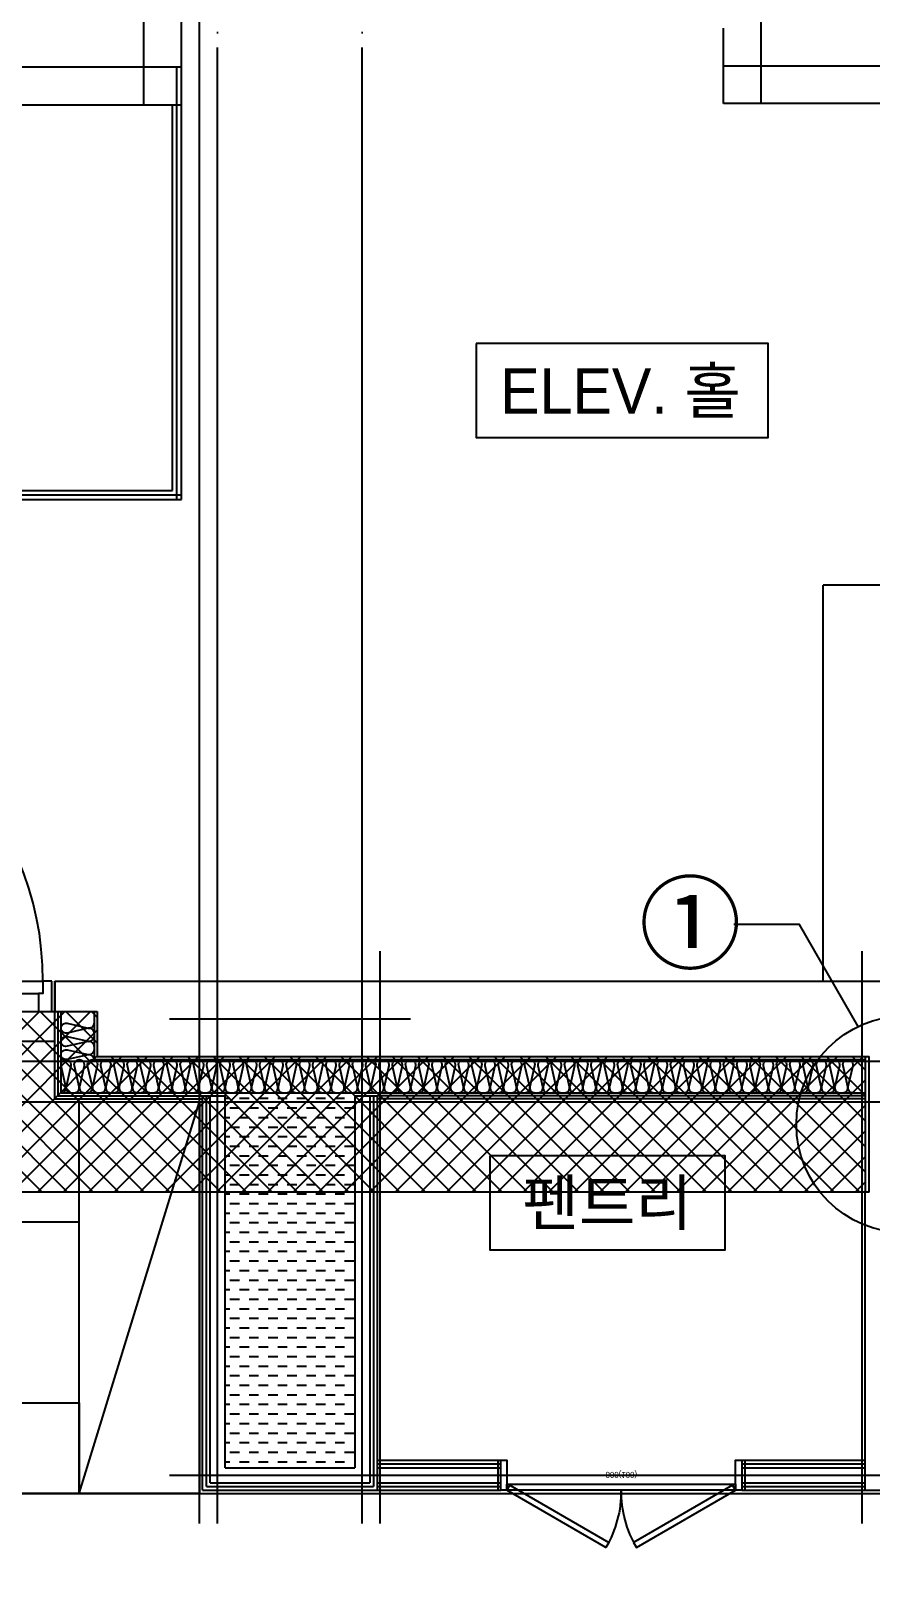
# Model space of a CAD drawing. Header units: millimetres. Extents: x -24416 to 92204, y -190080 to 23760.
# Drawn here: x 69253 to 72042, y -86296 to -81134 of the extents above; entities that cross this region are included whole.
import ezdxf
from ezdxf.enums import TextEntityAlignment as Align
from ezdxf.xclip import XClip

# ---------------------------------------------------------------- set-up
doc = ezdxf.new("R2010")
doc.units = ezdxf.units.MM
doc.header["$LTSCALE"] = 50
doc.header["$XCLIPFRAME"] = 0
for name, pattern in [('AUDIT_D_220706163347-0', [0]), ('CEN', [62, 60, -1, 0, -1]), ('HID', [2.5, 1.5, -1])]:
    doc.linetypes.add(name, pattern=pattern)
for name, color, linetype in [('A-SOL252', 252, 'Continuous'), ('A-STEEL', 4, 'Continuous'), ('AA-단열-바닥-욕실', 30, 'Continuous'), ('ARDM', 7, 'Continuous'), ('CEN_CON', 1, 'CEN'), ('CEN_WALL', 12, 'CEN'), ('CONC', 2, 'Continuous'), ('dan1', 7, 'HID'), ('DOOR', 4, 'Continuous'), ('FUR', 4, 'Continuous'), ('HAT', 9, 'Continuous'), ('INS', 252, 'Continuous'), ('TEXT', 3, 'Continuous'), ('WAL_DRY', 7, 'Continuous'), ('바닥타일', 8, 'Continuous'), ('실명', 3, 'AUDIT_D_220706163347-0'), ('실명박스', 7, 'AUDIT_D_220706163347-0')]:
    doc.layers.add(name, color=color, linetype=linetype)
for name, color, linetype, plot in [('AA-CEN', 1, 'CEN', False), ('AA-XXXX-MC', 153, 'AUDIT_D_220706163347-0', False), ('MC', 135, 'Continuous', False), ('X - 단위세대$0$0_임시', 134, 'Continuous', False)]:
    doc.layers.add(name, color=color, linetype=linetype, plot=plot)
doc.styles.add('HAUD01', font='Dotum.ttf')
doc.styles.add('HAUD02', font='Dotum.ttf', dxfattribs={"width": 0.8})
doc.styles.add('돋움', font='Dotum.ttf')

# ---------------------------------------------------------------- blocks, each defined once
blk = doc.blocks.new('insul1')
blk.add_lwpolyline([(0, 0, 0.480617), (0.146, 0.183), (0.004, 0.817, -1.249969), (0.296, 0.817), (0.154, 0.183, 0.480617), (0.3, 0, 0.480617)], format="xyb")
blk = doc.blocks.new('DOOR-800(100)')
at = {"layer": 'DOOR'}
for points in [[(359.1, 272.7), (349.1, 290), (20, 100), (30, 82.7)], [(440.9, 272.7), (450.9, 290), (780, 100), (770, 82.7)], [(20, 100), (0, 100), (0, 0), (20, 0)], [(780, 80), (780, 100), (20, 100), (20, 80)], [(800, 100), (780, 100), (780, 0), (800, 0)]]:
    blk.add_lwpolyline(points, close=True, dxfattribs=at)
for centre, start, end in [((20, 100), 0, 30), ((780, 100), 150, 180)]:
    blk.add_arc(centre, 380, start, end, dxfattribs=at)
at = {"layer": 'X - 단위세대$0$0_임시'}
for p, q in [((-10, 0), (-10, 100)), ((810, 0), (810, 100))]:
    blk.add_line(p, q, dxfattribs=at)
at = {"layer": 'X - 단위세대$0$0_임시', "style": 'HAUD02'}
blk.add_text('800(100)', height=20, dxfattribs=at).set_placement((400.3, 46.2), align=Align.MIDDLE)
blk = doc.blocks.new('FSD-1100(100)')
at = {"layer": 'DOOR'}
for p, q in [((30, 100), (1070, 100)), ((45, 60), (1055, 60)), ((45, 0), (1055, 0))]:
    blk.add_line(p, q, dxfattribs=at)
blk.add_lwpolyline([(30, 100), (30, 1140), (60, 1140), (60, 100), (30, 100)], dxfattribs=at)
for points in [[(0, 100), (30, 100), (30, 60), (45, 60), (45, 0), (0, 0)], [(1100, 100), (1070, 100), (1070, 60), (1055, 60), (1055, 0), (1100, 0)]]:
    blk.add_lwpolyline(points, close=True, dxfattribs=at)
blk.add_arc((30, 100), 1040, 0, 90, dxfattribs=at)
at = {"layer": 'X - 단위세대$0$0_임시'}
for p, q in [((-10, 0), (-10, 100)), ((1110, 0), (1110, 100))]:
    blk.add_line(p, q, dxfattribs=at)
at = {"layer": 'X - 단위세대$0$0_임시', "style": 'HAUD02'}
blk.add_text('1100(100)', height=20, dxfattribs=at).set_placement((497.5, 32.2), align=Align.MIDDLE)
blk = doc.blocks.new('U-121B(확장)1', base_point=(292391.8, -178477.8))
at = {"layer": 'A-SOL252'}
h = blk.add_hatch(dxfattribs=at)
h.set_pattern_fill('DASH', color=256, scale=10, style=0)
h.paths.add_polyline_path([(304476.8, -173167.8), (304906.8, -173167.8), (304906.8, -171922.8), (304476.8, -171922.8)])
at = {"layer": 'CEN_CON'}
for p, q in [((304291.8, -171677.8), (305091.8, -171677.8)), ((300551.8, -171817.8), (306726.8, -171817.8))]:
    blk.add_line(p, q, dxfattribs=at)
at = {"layer": 'CEN_WALL'}
for p, q in [((304451.8, -173352.8), (304451.8, -171452.8)), ((304931.8, -173352.8), (304931.8, -171452.8)), ((304291.8, -173192.8), (306726.8, -173192.8))]:
    blk.add_line(p, q, dxfattribs=at)
at = {"layer": 'CONC'}
for p, q in [((303911.8, -171552.8), (306838.8, -171552.8)), ((303911.8, -171552.8), (303911.8, -171652.8)), ((303911.8, -171652.8), (304051.8, -171652.8)), ((304051.8, -171652.8), (304051.8, -171802.8)), ((304051.8, -171802.8), (306614.8, -171802.8)), ((306614.8, -172252.8), (306614.8, -171802.8)), ((306601.8, -173242.8), (306601.8, -172252.8)), ((306614.8, -172252.8), (306601.8, -172252.8)), ((306601.8, -173242.8), (306851.8, -173242.8))]:
    blk.add_line(p, q, dxfattribs=at)
at = {"layer": 'dan1'}
blk.add_lwpolyline([(306601.8, -172252.8), (300861.8, -172252.8)], dxfattribs=at)
at = {"layer": 'FUR'}
blk.add_lwpolyline([(303991.8, -173252.8), (303991.8, -171952.8), (304391.8, -171952.8), (304391.8, -173252.8), (303991.8, -173252.8), (304391.8, -171952.8)], dxfattribs=at)
blk.add_lwpolyline([(302791.8, -172952.8), (303991.8, -172952.8), (303991.8, -173252.8), (302791.8, -173252.8)], close=True, dxfattribs=at)
at = {"layer": 'INS'}
for p, q in [((303931.8, -171922.8), (303931.8, -171652.8)), ((304041.8, -171652.8), (304041.8, -171812.8)), ((304041.8, -171812.8), (306601.8, -171812.8)), ((306601.8, -171802.8), (306601.8, -172252.8)), ((303931.8, -171922.8), (306601.8, -171922.8))]:
    blk.add_line(p, q, dxfattribs=at)
at = {"layer": 'MC'}
for p, q in [((304391.8, -173352.8), (304391.8, -171452.8)), ((304991.8, -173352.8), (304991.8, -171452.8)), ((306591.8, -173352.8), (306591.8, -171452.8)), ((300551.8, -171952.8), (306726.8, -171952.8)), ((300551.8, -173252.8), (306726.8, -173252.8))]:
    blk.add_line(p, q, dxfattribs=at)
at = {"layer": 'WAL_DRY'}
for p, q in [((303911.8, -171942.8), (303911.8, -171652.8)), ((303921.8, -171932.8), (303921.8, -171652.8)), ((303911.8, -171942.8), (304401.8, -171942.8)), ((303921.8, -171932.8), (304401.8, -171932.8)), ((304401.8, -173242.8), (304401.8, -171932.8)), ((304401.8, -171932.8), (304476.8, -171932.8)), ((304414.3, -173230.3), (304414.3, -171932.8)), ((304426.8, -173217.8), (304426.8, -171932.8)), ((304476.8, -173167.8), (304476.8, -171932.8)), ((304906.8, -171932.8), (304906.8, -173167.8)), ((304906.8, -171932.8), (304981.8, -171932.8)), ((304956.8, -171932.8), (304956.8, -173217.8)), ((304969.3, -171932.8), (304969.3, -173230.3)), ((304981.8, -171932.8), (304981.8, -173242.8)), ((306601.8, -171932.8), (304981.8, -171932.8)), ((306601.8, -171942.8), (304981.8, -171942.8)), ((304981.8, -173142.8), (305391.8, -173142.8)), ((306191.8, -173142.8), (306601.8, -173142.8)), ((304476.8, -173167.8), (304906.8, -173167.8)), ((304981.8, -173155.3), (305391.8, -173155.3)), ((304981.8, -173167.8), (305391.8, -173167.8)), ((306191.8, -173155.3), (306601.8, -173155.3)), ((306191.8, -173167.8), (306601.8, -173167.8)), ((304401.8, -173242.8), (304981.8, -173242.8)), ((304414.3, -173230.3), (304969.3, -173230.3)), ((304426.8, -173217.8), (304956.8, -173217.8)), ((304981.8, -173217.8), (305391.8, -173217.8)), ((304981.8, -173230.3), (305391.8, -173230.3)), ((304981.8, -173242.8), (305391.8, -173242.8)), ((306191.8, -173217.8), (306601.8, -173217.8)), ((306191.8, -173230.3), (306601.8, -173230.3)), ((306191.8, -173242.8), (306601.8, -173242.8))]:
    blk.add_line(p, q, dxfattribs=at)
at = {"layer": '바닥타일'}
for p, q in [((303911.8, -171752.8), (302781.8, -171752.8)), ((303991.8, -172352.8), (302781.8, -172352.8))]:
    blk.add_line(p, q, dxfattribs=at)
at = {"layer": 'DOOR'}
blk.add_blockref('FSD-1100(100)', (302801.8, -171652.8), dxfattribs=at)
at = {"layer": 'DOOR', "xscale": -1, "rotation": 180}
blk.add_blockref('DOOR-800(100)', (305391.8, -173142.8), dxfattribs=at)
at = {"layer": 'INS', "xscale": 110, "yscale": 110, "zscale": 110, "rotation": 90, "row_count": 1, "column_count": 3, "row_spacing": 0, "column_spacing": 44}
blk.add_blockref('insul1', (304041.8, -171812.8), dxfattribs=at)
at = {"layer": 'INS', "xscale": 110, "yscale": 110, "zscale": 110, "row_count": 1, "column_count": 60, "row_spacing": 0, "column_spacing": 44}
blk.add_blockref('insul1', (303931.8, -171922.8), dxfattribs=at)
blk = doc.blocks.new('CO-102-28F', base_point=(243441.5, -43595.4))
at = {"layer": 'A-STEEL'}
for p, q in [((274931.5, -45060.4), (274931.5, -43780.4)), ((274961.5, -45090.4), (274961.5, -43780.4)), ((272461.5, -45060.4), (274931.5, -45060.4)), ((272461.5, -45090.4), (274961.5, -45090.4))]:
    blk.add_line(p, q, dxfattribs=at)
at = {"layer": 'CEN_CON'}
for p, q in [((276886.5, -43775.4), (276886.5, -38335.4)), ((274836.5, -43780.4), (274836.5, -40580.4)), ((274961.5, -43655.4), (271911.5, -43655.4)), ((274946.5, -45090.4), (274946.5, -43655.4)), ((276761.5, -43650.4), (279611.5, -43650.4)), ((272461.5, -45075.4), (274961.5, -45075.4))]:
    blk.add_line(p, q, dxfattribs=at)
at = {"layer": 'CONC', "color": 2}
for p, q in [((274961.5, -43780.4), (274961.5, -42800.4)), ((272461.5, -43780.4), (274961.5, -43780.4))]:
    blk.add_line(p, q, dxfattribs=at)
at = {"layer": 'CONC'}
for p, q in [((276761.5, -43775.4), (276761.5, -43525.4)), ((279611.5, -43775.4), (276761.5, -43775.4)), ((277091.5, -46690.4), (277091.5, -45375.4)), ((277356.5, -45375.4), (277091.5, -45375.4))]:
    blk.add_line(p, q, dxfattribs=at)
blk = doc.blocks.new('A$C415C5DAF')
at = {"layer": 'AA-XXXX-MC'}
blk.add_line((57327.4, -102565.9), (57327.4, -93370.9), dxfattribs=at)
at = {"layer": 'CEN_CON'}
for p, q in [((57387.4, -102565.9), (57387.4, -93370.9)), ((57867.4, -102565.9), (57867.4, -93370.9))]:
    blk.add_line(p, q, dxfattribs=at)
at = {"layer": '실명박스'}
for points in [[(58246, -100547.8), (58246, -100860.3), (59215.1, -100860.3), (59215.1, -100547.8)], [(58291.4, -103245.3), (58291.4, -103557.8), (59073, -103557.8), (59073, -103245.3)]]:
    blk.add_lwpolyline(points, close=True, dxfattribs=at)
at = {"layer": '실명', "style": 'HAUD01'}
for s, p in [('ELEV. 홀', (58725.1, -100701.8)), ('펜트리', (58680.8, -103399.3))]:
    blk.add_text(s, height=150, dxfattribs=at).set_placement(p, align=Align.MIDDLE)
blk = doc.blocks.new('A$C1CAF0AFA')
at = {"layer": 'HAT'}
h = blk.add_hatch(dxfattribs=at)
h.set_pattern_fill('_USER', color=5, scale=60, angle=45, double=1, pattern_type=0)
h.set_pattern_definition([(45, (0, -23760), (-42.426407, 42.426407), []), (135, (0, -23760), (-42.426407, -42.426407), [])])
h.paths.add_polyline_path([(58062.8, -106178.8), (58062.8, -105728.8), (60182.8, -105728.8), (60182.8, -107143.8), (62682.8, -107143.8), (62682.8, -105138.8), (66222.8, -105138.8), (66222.8, -108298.8), (68072.8, -108298.8), (68072.8, -108148.8), (69472.8, -108148.8), (69472.8, -108298.8), (72022.8, -108298.8), (72022.8, -108748.8), (66282.8, -108748.8), (66282.8, -108426.3), (66082.8, -108426.3), (66082.8, -108748.8), (65772.8, -108748.8), (65772.8, -105588.8), (63132.8, -105588.8), (63132.8, -107593.8), (62062.8, -107593.8), (62062.8, -107303.8), (61862.8, -107303.8), (61862.8, -107593.8), (59732.8, -107593.8), (59732.8, -106178.8)])
h.paths.add_polyline_path([(72582.8, -107433.8), (72582.8, -107598.8), (72722.8, -107598.8), (72722.8, -108748.8), (72272.8, -108748.8), (72272.8, -108048.8), (72132.8, -108048.8), (72132.8, -106983.8), (74652.8, -106983.8), (74652.8, -100603.8), (79107.8, -100603.8), (79107.8, -106063.8), (78657.8, -106063.8), (78657.8, -101053.8), (75102.8, -101053.8), (75102.8, -106908.8), (74772.8, -106908.8), (74772.8, -107108.8), (75102.8, -107108.8), (75102.8, -107433.8)])
h.paths.add_polyline_path([(71572.8, -110688.8), (76542.8, -110688.8), (76542.8, -113873.8), (80042.8, -113873.8), (80042.8, -109163.8), (78657.8, -109163.8), (78657.8, -106263.8), (79107.8, -106263.8), (79107.8, -108713.8), (80492.8, -108713.8), (80492.8, -114323.8), (76092.8, -114323.8), (76092.8, -111138.8), (72022.8, -111138.8), (72022.8, -114773.8), (61922.8, -114773.8), (61922.8, -113283.8), (58062.8, -113283.8), (58062.8, -109738.8), (58512.8, -109738.8), (58512.8, -112833.8), (61862.8, -112833.8), (61862.8, -113123.8), (62062.8, -113123.8), (62062.8, -112833.8), (62372.8, -112833.8), (62372.8, -114323.8), (71572.8, -114323.8)])
at = {"layer": 'AA-CEN', "color": 4}
blk.add_lwpolyline([(62682.8, -105138.8), (66222.8, -105138.8), (66222.8, -108298.8), (68072.8, -108298.8), (68072.8, -108148.8), (69472.8, -108148.8), (69472.8, -108298.8), (72022.8, -108298.8), (72022.8, -108748.8), (66282.8, -108748.8), (66282.8, -108426.3), (66082.8, -108426.3), (66082.8, -108748.8), (65772.8, -108748.8), (65772.8, -105588.8), (63132.8, -105588.8)], dxfattribs=at)
blk = doc.blocks.new('A$C45F312F6')
at = {"layer": 'ARDM', "color": 3}
blk.add_lwpolyline([(71999.5, -108198.8), (71804.5, -107860.5), (71587, -107860.5)], dxfattribs=at)
blk.add_circle((72154.3, -108523.8), 360, dxfattribs=at)
at = {"layer": 'TEXT', "style": '돋움'}
blk.add_text('①', height=250, dxfattribs=at).set_placement((71441.9, -107981.6), align=Align.CENTER)

msp = doc.modelspace()

# ---------------------------------------------------------------- block references
msp.add_blockref('A$C45F312F6', (0, 23760))
ref = msp.add_blockref('CO-102-28F', (38232.8, -81193.8))
XClip(ref).set_block_clipping_path([(261866.6864388621, -53915.4314148592), (288191.4609298812, -37395.4314165701)])
ref = msp.add_blockref('U-121B(확장)1', (57812.8, -91213.8))
XClip(ref).set_block_clipping_path([(291236.9970359709, -178777.7726251345), (317561.77152699, -162257.7726268454)])
at = {"layer": 'AA-단열-바닥-욕실'}
msp.add_blockref('A$C1CAF0AFA', (0, 23760), dxfattribs=at)
at = {"layer": '실명박스'}
msp.add_blockref('A$C415C5DAF', (12485.4, 18377.1), dxfattribs=at)

doc.saveas('drawing.dxf')
